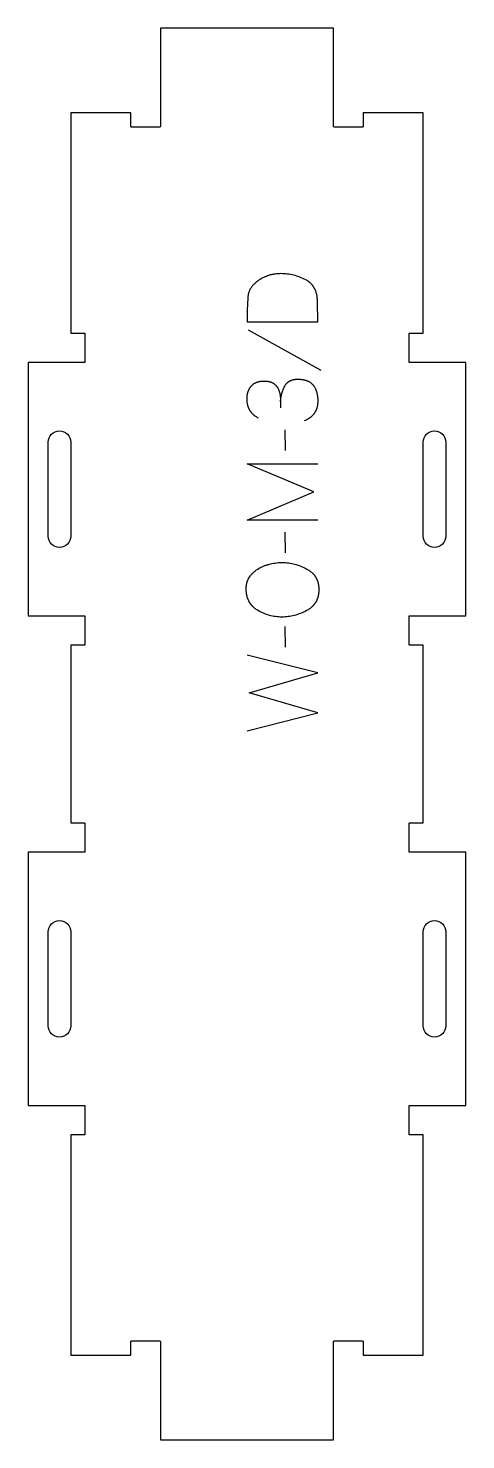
# Model space of a CAD drawing. Extents: x -93 to 93, y -300 to 300.
import ezdxf

# ---------------------------------------------------------------- set-up
doc = ezdxf.new("R2010")
doc.units = 0
for name, color, linetype in [('1_ANYTOOL_1MMDEEP_LABELS_S', 2, 'CONTINUOUS'), ('3_ANYTOOL_CUTTHROUGH_INSID', 4, 'CONTINUOUS'), ('4_ANYTOOL_CUTTHROUGH_OUTSI', 5, 'CONTINUOUS')]:
    doc.layers.add(name, color=color, linetype=linetype)

msp = doc.modelspace()

# ---------------------------------------------------------------- linework, layer by layer
at = {"layer": '1_ANYTOOL_1MMDEEP_LABELS_S'}
for p, q in [((0.47, 171.69), (31.24, 154.5)), ((16.11, 129.17), (16.2, 120.39)), ((16.11, 85.67), (16.2, 76.89)), ((16.11, 45.64), (16.2, 36.86))]:
    msp.add_line(p, q, dxfattribs=at)
for points in [[(0, 175.11), (30, 175.11), (29.91, 183.64), (29.9, 184.05), (29.88, 184.46), (29.86, 184.85), (29.82, 185.24), (29.77, 185.62), (29.71, 185.99), (29.65, 186.36), (29.57, 186.71), (29.48, 187.06), (29.39, 187.4), (29.28, 187.73), (29.17, 188.06), (29.05, 188.38), (28.98, 188.53), (28.91, 188.68), (28.84, 188.84), (28.77, 188.99), (28.7, 189.13), (28.62, 189.28), (28.54, 189.42), (28.46, 189.56), (28.37, 189.7), (28.29, 189.84), (28.2, 189.98), (28.11, 190.11), (28.01, 190.24), (27.92, 190.37), (27.82, 190.5), (27.72, 190.63), (27.61, 190.75), (27.51, 190.87), (27.4, 190.99), (27.29, 191.11), (27.18, 191.23), (27.06, 191.34), (26.94, 191.45), (26.82, 191.56), (26.7, 191.67), (26.58, 191.78), (26.45, 191.88), (26.32, 191.98), (26.19, 192.09), (26.06, 192.18), (25.92, 192.28), (25.78, 192.37), (25.5, 192.56), (25.2, 192.73), (24.9, 192.9), (24.28, 193.22), (23.66, 193.51), (23.03, 193.79), (22.39, 194.04), (21.75, 194.28), (21.1, 194.49), (20.45, 194.69), (19.79, 194.86), (19.12, 195.01), (18.45, 195.15), (17.78, 195.26), (17.1, 195.35), (16.41, 195.42), (15.72, 195.47), (15.02, 195.5), (14.31, 195.51), (13.72, 195.5), (13.13, 195.48), (12.54, 195.43), (11.96, 195.36), (11.39, 195.27), (11.11, 195.22), (10.82, 195.16), (10.54, 195.1), (10.26, 195.04), (9.98, 194.97), (9.71, 194.89), (9.43, 194.81), (9.16, 194.73), (8.89, 194.64), (8.62, 194.54), (8.35, 194.44), (8.08, 194.34), (7.81, 194.23), (7.55, 194.12), (7.02, 193.87), (6.5, 193.61), (5.99, 193.33), (5.49, 193.03), (5.18, 192.83), (4.88, 192.64), (4.6, 192.43), (4.32, 192.23), (4.05, 192.02), (3.79, 191.81), (3.54, 191.59), (3.3, 191.38), (3.07, 191.15), (2.84, 190.93), (2.63, 190.7), (2.43, 190.47), (2.23, 190.23), (2.05, 189.99), (1.87, 189.75), (1.7, 189.5), (1.55, 189.25), (1.4, 189), (1.26, 188.74), (1.13, 188.49), (1.01, 188.22), (0.9, 187.96), (0.8, 187.69), (0.7, 187.41), (0.62, 187.13), (0.55, 186.85), (0.48, 186.57), (0.43, 186.28), (0.38, 185.99), (0.35, 185.7), (0.32, 185.4), (0.3, 185.1), (0.1, 180.2)], [(-0.34, 61.71), (-0.34, 62.09), (-0.32, 62.45), (-0.29, 62.81), (-0.27, 62.98), (-0.25, 63.16), (-0.22, 63.33), (-0.2, 63.5), (-0.17, 63.67), (-0.13, 63.84), (-0.1, 64), (-0.06, 64.17), (-0.01, 64.33), (0.03, 64.49), (0.08, 64.65), (0.13, 64.8), (0.19, 64.96), (0.24, 65.11), (0.3, 65.26), (0.37, 65.41), (0.43, 65.56), (0.5, 65.71), (0.57, 65.85), (0.65, 66), (0.73, 66.14), (0.81, 66.28), (0.89, 66.41), (0.98, 66.55), (1.06, 66.68), (1.34, 67.07), (1.53, 67.33), (1.73, 67.57), (1.94, 67.82), (2.15, 68.05), (2.36, 68.28), (2.59, 68.5), (2.82, 68.72), (3.05, 68.93), (3.3, 69.14), (3.55, 69.34), (3.8, 69.53), (4.06, 69.72), (4.33, 69.9), (4.6, 70.07), (5.17, 70.41), (5.46, 70.57), (5.75, 70.73), (6.05, 70.88), (6.35, 71.02), (6.66, 71.16), (6.96, 71.3), (7.28, 71.42), (7.59, 71.54), (7.91, 71.66), (8.23, 71.76), (8.56, 71.87), (8.89, 71.96), (9.22, 72.05), (9.56, 72.14), (10.58, 72.36), (11.26, 72.5), (11.93, 72.61), (12.59, 72.7), (13.24, 72.77), (13.89, 72.82), (14.54, 72.85), (15.17, 72.86), (15.81, 72.85), (16.45, 72.81), (17.08, 72.76), (17.72, 72.68), (18.36, 72.59), (19, 72.47), (19.63, 72.32), (20.27, 72.16), (20.91, 71.98), (21.55, 71.77), (22.18, 71.54), (22.82, 71.29), (23.46, 71.02), (24.1, 70.72), (24.73, 70.41), (25.37, 70.07), (25.69, 69.9), (25.99, 69.72), (26.28, 69.53), (26.57, 69.34), (26.84, 69.14), (27.1, 68.93), (27.36, 68.72), (27.6, 68.5), (27.72, 68.39), (27.84, 68.27), (27.95, 68.16), (28.06, 68.04), (28.17, 67.93), (28.28, 67.81), (28.38, 67.68), (28.48, 67.56), (28.58, 67.44), (28.67, 67.31), (28.77, 67.19), (28.86, 67.06), (28.95, 66.93), (29.03, 66.79), (29.12, 66.66), (29.2, 66.52), (29.27, 66.39), (29.35, 66.25), (29.42, 66.11), (29.5, 65.97), (29.56, 65.83), (29.63, 65.68), (29.69, 65.53), (29.75, 65.39), (29.81, 65.24), (29.87, 65.09), (29.92, 64.93), (29.97, 64.78), (30.07, 64.47), (30.15, 64.15), (30.23, 63.82), (30.29, 63.49), (30.35, 63.15), (30.39, 62.81), (30.43, 62.46), (30.45, 62.1), (30.47, 61.74), (30.47, 61.37), (30.47, 60.99), (30.45, 60.61), (30.43, 60.24), (30.39, 59.88), (30.34, 59.53), (30.29, 59.18), (30.22, 58.83), (30.15, 58.5), (30.06, 58.17), (29.97, 57.84), (29.91, 57.69), (29.86, 57.53), (29.8, 57.37), (29.74, 57.22), (29.68, 57.07), (29.62, 56.92), (29.55, 56.77), (29.48, 56.62), (29.41, 56.47), (29.33, 56.33), (29.25, 56.19), (29.18, 56.05), (29.09, 55.91), (29.01, 55.77), (28.92, 55.63), (28.83, 55.5), (28.74, 55.37), (28.64, 55.24), (28.55, 55.11), (28.45, 54.98), (28.34, 54.85), (28.24, 54.73), (28.13, 54.61), (28.02, 54.49), (27.91, 54.37), (27.79, 54.25), (27.67, 54.13), (27.55, 54.02), (27.43, 53.91), (27.31, 53.8), (27.05, 53.58), (26.78, 53.37), (26.5, 53.16), (26.21, 52.97), (25.91, 52.78), (25.6, 52.59), (25.29, 52.41), (24.64, 52.08), (23.99, 51.77), (23.34, 51.48), (22.69, 51.21), (22.04, 50.97), (21.39, 50.74), (20.74, 50.54), (20.09, 50.36), (19.44, 50.2), (18.79, 50.06), (18.14, 49.94), (17.48, 49.84), (16.83, 49.77), (16.18, 49.71), (15.52, 49.68), (14.87, 49.67), (14.18, 49.68), (13.49, 49.72), (12.81, 49.77), (12.13, 49.85), (11.46, 49.95), (10.8, 50.08), (10.14, 50.22), (9.49, 50.39), (8.85, 50.58), (8.21, 50.79), (7.58, 51.03), (6.95, 51.29), (6.33, 51.57), (5.71, 51.87), (5.1, 52.2), (4.5, 52.54), (4.2, 52.73), (3.91, 52.92), (3.63, 53.12), (3.36, 53.32), (3.1, 53.54), (2.85, 53.75), (2.61, 53.98), (2.38, 54.21), (2.27, 54.33), (2.16, 54.45), (2.05, 54.57), (1.95, 54.69), (1.84, 54.82), (1.74, 54.94), (1.64, 55.07), (1.55, 55.2), (1.46, 55.33), (1.36, 55.46), (1.28, 55.6), (1.19, 55.73), (1.11, 55.87), (1.02, 56.01), (0.94, 56.15), (0.87, 56.29), (0.79, 56.44), (0.72, 56.58), (0.58, 56.88), (0.46, 57.18), (0.34, 57.49), (0.23, 57.81), (0.13, 58.13), (0.04, 58.46), (-0.04, 58.79), (-0.11, 59.14), (-0.17, 59.49), (-0.22, 59.84), (-0.27, 60.2), (-0.3, 60.57), (-0.32, 60.95), (-0.34, 61.33)]]:
    msp.add_lwpolyline(points, close=True, dxfattribs=at)
for points in [[(4.93, 134.14), (4.63, 134.3), (4.33, 134.47), (4.05, 134.64), (3.77, 134.81), (3.51, 135), (3.25, 135.19), (3.01, 135.38), (2.89, 135.48), (2.77, 135.59), (2.66, 135.69), (2.55, 135.8), (2.44, 135.9), (2.33, 136.01), (2.22, 136.12), (2.12, 136.23), (2.02, 136.34), (1.93, 136.46), (1.83, 136.58), (1.74, 136.69), (1.65, 136.81), (1.56, 136.93), (1.47, 137.06), (1.39, 137.18), (1.31, 137.31), (1.23, 137.43), (1.16, 137.56), (1.08, 137.69), (1.01, 137.82), (0.94, 137.96), (0.88, 138.09), (0.81, 138.23), (0.75, 138.37), (0.69, 138.51), (0.64, 138.65), (0.58, 138.79), (0.53, 138.93), (0.48, 139.08), (0.43, 139.23), (0.39, 139.38), (0.31, 139.68), (0.24, 139.99), (0.17, 140.3), (0.12, 140.63), (0.08, 140.95), (0.04, 141.29), (0.02, 141.63), (0, 141.98), (0, 142.33), (0, 142.54), (0.01, 142.75), (0.02, 142.95), (0.03, 143.15), (0.05, 143.36), (0.07, 143.55), (0.09, 143.75), (0.12, 143.94), (0.15, 144.13), (0.18, 144.32), (0.22, 144.5), (0.27, 144.69), (0.31, 144.87), (0.36, 145.04), (0.41, 145.22), (0.47, 145.39), (0.53, 145.56), (0.6, 145.73), (0.66, 145.9), (0.74, 146.06), (0.81, 146.22), (0.89, 146.38), (0.97, 146.53), (1.06, 146.68), (1.15, 146.83), (1.24, 146.98), (1.34, 147.13), (1.44, 147.27), (1.55, 147.41), (1.66, 147.55), (1.77, 147.68), (1.89, 147.81), (2.01, 147.95), (2.13, 148.07), (2.25, 148.2), (2.38, 148.32), (2.51, 148.43), (2.65, 148.54), (2.79, 148.65), (2.93, 148.75), (3.07, 148.85), (3.22, 148.94), (3.37, 149.03), (3.52, 149.11), (3.68, 149.19), (3.84, 149.27), (4, 149.34), (4.17, 149.41), (4.34, 149.47), (4.51, 149.53), (4.68, 149.59), (4.86, 149.64), (5.04, 149.69), (5.23, 149.73), (5.42, 149.77), (5.61, 149.8), (5.8, 149.83), (6, 149.85), (6.2, 149.87), (6.4, 149.89), (6.61, 149.9), (6.82, 149.91), (7.03, 149.91), (7.59, 149.91), (7.92, 149.9), (8.24, 149.87), (8.55, 149.84), (8.85, 149.8), (9, 149.78), (9.15, 149.75), (9.29, 149.72), (9.43, 149.69), (9.56, 149.66), (9.7, 149.62), (9.83, 149.59), (9.96, 149.55), (10.08, 149.51), (10.21, 149.46), (10.33, 149.42), (10.45, 149.37), (10.56, 149.32), (10.67, 149.26), (10.78, 149.21), (10.89, 149.15), (11, 149.09), (11.1, 149.03), (11.2, 148.96), (11.3, 148.9), (11.39, 148.83), (11.49, 148.76), (11.66, 148.61), (11.84, 148.46), (12, 148.3), (12.16, 148.14), (12.24, 148.06), (12.31, 147.98), (12.39, 147.9), (12.46, 147.81), (12.53, 147.73), (12.6, 147.64), (12.66, 147.55), (12.73, 147.46), (12.79, 147.37), (12.85, 147.28), (12.91, 147.19), (12.97, 147.09), (13.03, 147), (13.08, 146.9), (13.14, 146.81), (13.19, 146.71), (13.24, 146.61), (13.29, 146.51), (13.33, 146.41), (13.38, 146.31), (13.42, 146.2), (13.46, 146.1), (13.54, 145.89), (13.62, 145.67), (13.68, 145.45), (13.75, 145.23), (13.81, 145.01), (13.86, 144.78), (13.91, 144.56), (13.96, 144.33), (14, 144.1), (14.04, 143.86), (14.08, 143.63), (14.1, 143.39), (14.13, 143.15), (14.15, 142.9), (14.17, 142.66), (14.18, 142.41), (14.19, 142.16), (14.23, 138.47)], [(14.23, 141.26), (14.26, 141.69), (14.29, 142.13), (14.34, 142.56), (14.4, 142.98), (14.47, 143.4), (14.56, 143.81), (14.65, 144.23), (14.75, 144.63), (14.87, 145.03), (15, 145.43), (15.13, 145.83), (15.28, 146.22), (15.44, 146.6), (15.61, 146.98), (15.79, 147.36), (15.99, 147.73), (16.08, 147.91), (16.19, 148.09), (16.24, 148.17), (16.3, 148.26), (16.35, 148.34), (16.41, 148.42), (16.47, 148.5), (16.53, 148.58), (16.59, 148.66), (16.65, 148.73), (16.72, 148.81), (16.78, 148.88), (16.85, 148.95), (16.91, 149.02), (16.98, 149.09), (17.05, 149.16), (17.12, 149.22), (17.19, 149.29), (17.27, 149.35), (17.34, 149.41), (17.42, 149.47), (17.49, 149.53), (17.57, 149.59), (17.65, 149.64), (17.73, 149.7), (17.81, 149.75), (17.89, 149.8), (17.98, 149.85), (18.06, 149.9), (18.15, 149.95), (18.24, 149.99), (18.33, 150.04), (18.42, 150.08), (18.51, 150.12), (18.6, 150.16), (18.69, 150.2), (18.89, 150.27), (19.08, 150.34), (19.28, 150.4), (19.49, 150.45), (19.7, 150.5), (19.91, 150.54), (20.13, 150.58), (20.36, 150.61), (20.59, 150.64), (20.82, 150.66), (21.06, 150.67), (21.31, 150.68), (21.56, 150.69), (21.84, 150.68), (22.11, 150.68), (22.38, 150.66), (22.64, 150.65), (22.9, 150.63), (23.16, 150.6), (23.4, 150.57), (23.65, 150.53), (23.89, 150.49), (24.12, 150.44), (24.35, 150.39), (24.58, 150.34), (24.8, 150.28), (25.01, 150.21), (25.22, 150.14), (25.42, 150.06), (25.62, 149.98), (25.82, 149.9), (26.01, 149.81), (26.19, 149.71), (26.37, 149.62), (26.55, 149.51), (26.72, 149.4), (26.88, 149.29), (27.05, 149.17), (27.2, 149.04), (27.35, 148.92), (27.42, 148.85), (27.5, 148.78), (27.57, 148.71), (27.64, 148.64), (27.71, 148.57), (27.77, 148.5), (27.84, 148.43), (27.9, 148.35), (28.03, 148.2), (28.15, 148.04), (28.27, 147.88), (28.38, 147.72), (28.49, 147.55), (28.6, 147.38), (28.7, 147.2), (28.8, 147.03), (28.89, 146.84), (28.98, 146.66), (29.07, 146.47), (29.15, 146.28), (29.23, 146.08), (29.3, 145.88), (29.38, 145.68), (29.44, 145.47), (29.51, 145.26), (29.57, 145.05), (29.62, 144.83), (29.67, 144.61), (29.72, 144.39), (29.77, 144.16), (29.81, 143.93), (29.84, 143.7), (29.88, 143.46), (29.93, 142.97), (29.97, 142.47), (29.99, 141.96), (30, 141.43), (29.99, 141.05), (29.98, 140.67), (29.95, 140.31), (29.91, 139.95), (29.86, 139.6), (29.83, 139.42), (29.8, 139.25), (29.76, 139.08), (29.73, 138.92), (29.69, 138.75), (29.64, 138.59), (29.6, 138.43), (29.55, 138.27), (29.5, 138.11), (29.44, 137.96), (29.39, 137.8), (29.33, 137.65), (29.26, 137.5), (29.2, 137.35), (29.13, 137.21), (29.06, 137.07), (28.99, 136.92), (28.91, 136.78), (28.83, 136.65), (28.75, 136.51), (28.66, 136.38), (28.57, 136.24), (28.48, 136.11), (28.39, 135.98), (28.3, 135.86), (28.2, 135.73), (28.09, 135.61), (27.99, 135.49), (27.88, 135.37), (27.77, 135.25), (27.66, 135.14), (27.55, 135.03), (27.43, 134.92), (27.31, 134.81), (27.18, 134.7), (27.06, 134.59), (26.93, 134.49), (26.79, 134.39), (26.66, 134.29), (26.52, 134.19), (26.38, 134.1), (26.24, 134), (26.09, 133.91), (25.94, 133.82), (25.64, 133.65), (25.32, 133.48), (24.99, 133.32), (24.65, 133.17), (24.3, 133.03)], [(30, 90.81), (0, 90.81), (28.37, 102.81), (0.13, 114.81), (30, 114.81)], [(0, 1.29), (30, 9), (0.9, 17.44), (30, 25.93), (0, 33.43)]]:
    msp.add_lwpolyline(points, dxfattribs=at)
at = {"layer": '3_ANYTOOL_CUTTHROUGH_INSID'}
for points in [[(-74.75, 84, -1), (-84.25, 84), (-84.25, 124, -1), (-74.75, 124)], [(74.75, 84), (74.75, 124, -1), (84.25, 124), (84.25, 84, -1)], [(-74.75, -124, -1), (-84.25, -124), (-84.25, -84, -1), (-74.75, -84)], [(74.75, -124), (74.75, -84, -1), (84.25, -84), (84.25, -124, -1)]]:
    msp.add_lwpolyline(points, format="xyb", close=True, dxfattribs=at)
at = {"layer": '4_ANYTOOL_CUTTHROUGH_OUTSI'}
msp.add_lwpolyline([(-68.75, -158), (-68.75, -170, -0.414214), (-69, -170.25), (-74.75, -170.25), (-74.75, -263.75), (-49.25, -263.75), (-49.25, -258, -0.414214), (-49, -257.75), (-37, -257.75, -0.414214), (-36.75, -258), (-36.75, -299.75), (36.75, -299.75), (36.75, -258, -0.414214), (37, -257.75), (49, -257.75, -0.414214), (49.25, -258), (49.25, -263.75), (74.75, -263.75), (74.75, -170.25), (69, -170.25, -0.414214), (68.75, -170), (68.75, -158, -0.414214), (69, -157.75), (92.75, -157.75), (92.75, -50.25), (69, -50.25, -0.414214), (68.75, -50), (68.75, -38, -0.414214), (69, -37.75), (74.75, -37.75), (74.75, 37.75), (69, 37.75, -0.414214), (68.75, 38), (68.75, 50, -0.414214), (69, 50.25), (92.75, 50.25), (92.75, 157.75), (69, 157.75, -0.414214), (68.75, 158), (68.75, 170, -0.414214), (69, 170.25), (74.75, 170.25), (74.75, 263.75), (49.25, 263.75), (49.25, 258, -0.414214), (49, 257.75), (37, 257.75, -0.414214), (36.75, 258), (36.75, 299.75), (-36.75, 299.75), (-36.75, 258, -0.414214), (-37, 257.75), (-49, 257.75, -0.414214), (-49.25, 258), (-49.25, 263.75), (-74.75, 263.75), (-74.75, 170.25), (-69, 170.25, -0.414214), (-68.75, 170), (-68.75, 158, -0.414214), (-69, 157.75), (-92.75, 157.75), (-92.75, 50.25), (-69, 50.25, -0.414214), (-68.75, 50), (-68.75, 38, -0.414214), (-69, 37.75), (-74.75, 37.75), (-74.75, -37.75), (-69, -37.75, -0.414214), (-68.75, -38), (-68.75, -50, -0.414214), (-69, -50.25), (-92.75, -50.25), (-92.75, -157.75), (-69, -157.75, -0.414214)], format="xyb", close=True, dxfattribs=at)

doc.saveas('drawing.dxf')
